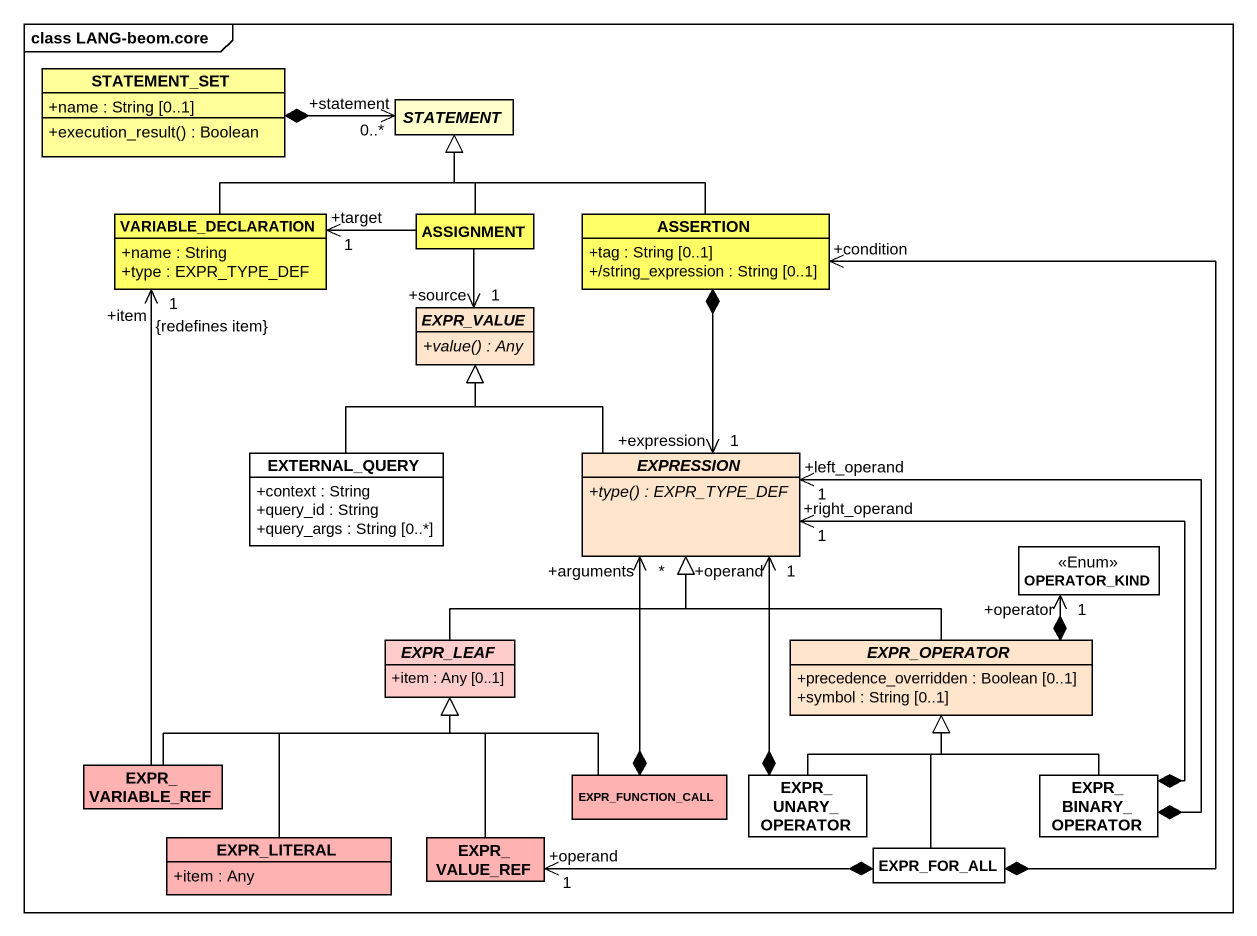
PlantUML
@startuml
mainframe class LANG-beom.core
hide circle
hide empty members
skinparam classAttributeIconSize 0
class STATEMENT_SET #FFFF99 {
  +name : String [0..1]
  +execution_result() : Boolean
}
abstract class STATEMENT #FFFFCC
class VARIABLE_DECLARATION #FFFF66 {
  +name : String
  +type : EXPR_TYPE_DEF
}
class ASSIGNMENT #FFFF66
class ASSERTION #FFFF66 {
  +tag : String [0..1]
  +/string_expression : String [0..1]
}
abstract class EXPR_VALUE #FFE5CB {
  {abstract} +value() : Any
}
class EXTERNAL_QUERY {
  +context : String
  +query_id : String
  +query_args : String [0..*]
}
abstract class EXPRESSION #FFE5CB {
  {abstract} +type() : EXPR_TYPE_DEF
}
enum OPERATOR_KIND <<Enum>> #FFFFFF
abstract class EXPR_LEAF #FFCCCC {
  +item : Any [0..1]
}
abstract class EXPR_OPERATOR #FFE5CB {
  +precedence_overridden : Boolean [0..1]
  +symbol : String [0..1]
}
class EXPR_VARIABLE_REF #FEB2B2
class EXPR_FUNCTION_CALL #FEB2B2
class EXPR_UNARY_OPERATOR
class EXPR_BINARY_OPERATOR
class EXPR_LITERAL #FEB2B2 {
  +item : Any
}
class EXPR_VALUE_REF #FEB2B2
class EXPR_FOR_ALL
STATEMENT_SET *-right-> "+statement\n0..*" STATEMENT
VARIABLE_DECLARATION -right-|> STATEMENT
ASSIGNMENT -up-|> STATEMENT
ASSIGNMENT -left-> "+target\n1" VARIABLE_DECLARATION
ASSIGNMENT --> "+source\n1" EXPR_VALUE
ASSERTION -left-|> STATEMENT
ASSERTION *--> "+expression\n1" EXPRESSION
EXTERNAL_QUERY -up-|> EXPR_VALUE
EXPRESSION -up-|> EXPR_VALUE
EXPR_LEAF -up-|> EXPRESSION
EXPR_OPERATOR -up-|> EXPRESSION
EXPR_OPERATOR *-up-> "+operator\n1" OPERATOR_KIND
EXPR_VARIABLE_REF -up-> "+item\n1\n{redefines item}" VARIABLE_DECLARATION
EXPR_VARIABLE_REF -right-|> EXPR_LEAF
EXPR_FUNCTION_CALL *-up-> "+arguments\n*" EXPRESSION
EXPR_FUNCTION_CALL -up-|> EXPR_LEAF
EXPR_UNARY_OPERATOR *-up-> "+operand\n1" EXPRESSION
EXPR_UNARY_OPERATOR -up-|> EXPR_OPERATOR
EXPR_BINARY_OPERATOR *-up-> "+right_operand\n1" EXPRESSION
EXPR_BINARY_OPERATOR *-up-> "+left_operand\n1" EXPRESSION
EXPR_BINARY_OPERATOR -up-|> EXPR_OPERATOR
EXPR_LITERAL -up-|> EXPR_LEAF
EXPR_VALUE_REF -up-|> EXPR_LEAF
EXPR_FOR_ALL *-up-> "+condition" ASSERTION
EXPR_FOR_ALL -up-|> EXPR_OPERATOR
EXPR_FOR_ALL *-left-> "+operand\n1" EXPR_VALUE_REF
@enduml
